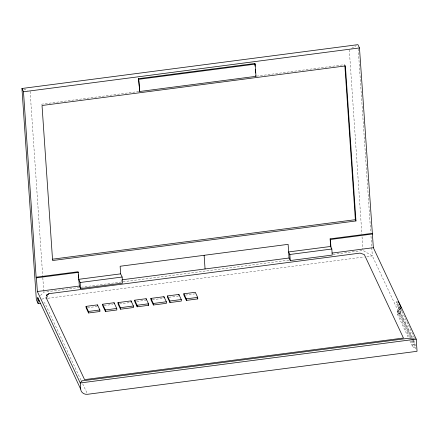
<?xml version="1.0" encoding="UTF-8"?>
<svg xmlns="http://www.w3.org/2000/svg" width="439" height="439" viewBox="0 0 439 439"><rect width="100%" height="100%" fill="white"/><g stroke="black" fill="none" stroke-linecap="round" stroke-linejoin="round"><path stroke-width="0.33" stroke-dasharray="2.19 1.65" d="M40.542 295.458L43.796 292.111L80.469 287.325M351.601 48.405L356.21 45.678M41.431 104.219L139.163 91.471M256.568 76.156L344.796 64.643M81.149 287.238L288.955 260.129M333.102 254.368L362.982 250.471L372.338 255.932L410.953 338.299M41.793 299.052L47.236 298.339M47.917 298.251L364.178 256.996M366.894 256.639L372.338 255.932L370.939 235.419M87.498 307.717L96.904 306.493M104.098 305.571L112.828 304.436M136.82 301.45L146.22 300.221M168.916 297.285L178.316 296.056M185.313 295.129L194.713 293.905M119.419 303.953L131.162 302.422M152.317 299.749L162.754 298.388M396.911 304.792L398.541 304.578L401.52 310.933L399.891 311.147L396.911 304.792L396.702 301.752L397.789 301.609M398.991 313.869L398.788 310.828L397.152 311.042L397.361 314.083L398.991 313.869L398.447 307.514L400.077 307.305M396.702 301.752L399.682 308.107L401.312 307.898M398.864 313.594L400.494 313.38L411.985 337.893M413.099 338.765L414.246 341.213L415.332 341.07M411.08 340.752L412.825 344.467L414.454 344.253L414.246 341.213M409.839 340.697L413.033 347.507L415.64 347.167M23.832 89.161L27.602 90.505M400.368 307.915L414.443 337.937M398.447 307.514L412.808 338.151M413.132 340.34L416.007 346.47M398.656 310.554L411.552 338.063M412.715 340.538L414.454 344.253M412.117 340.774L415.887 348.824M397.152 311.042L409.922 338.277M397.361 314.083L408.676 338.222M121.806 281.514L121.06 279.923L120.923 277.903M80.924 380.07L44.712 302.828A6.645 6.02 -25.1 0 1 43.856 302.883M82.664 383.779L87.301 393.662M412.825 344.467L413.033 347.507M400.127 307.98L400.494 313.38M399.682 308.107L399.891 311.147M358.213 48.762L370.752 232.681M349.301 49.766L361.862 234.086M362.049 236.819L362.888 249.105M30.115 91.405L42.775 277.091M42.819 277.772L43.796 292.111"/><path stroke-width="0.66" d="M46.743 295.584L48.97 293.686L360.062 253.105L364.315 254.56L403.446 338.03L84.573 379.625L45.991 297.329L47.346 296.868L46.452 294.964L48.97 293.686M38.188 303.678L36.355 299.76L21.95 88.491L357.933 44.657L359.475 47.939L373.348 247.689L416.221 339.144L417.05 351.304L87.591 394.282A6.645 6.02 -25.1 0 1 80.65 389.053L37.776 297.598L38.188 303.678L40.8 303.338M21.95 88.491L23.486 91.773L359.475 47.939M138.603 78.658L254.856 63.496L255.152 64.132L255.986 76.331L139.734 91.493L138.603 78.658L139.734 91.493M138.905 79.294L255.152 64.132M52.68 259.164L355.365 219.681L355.963 220.949L52.598 260.525L42.029 105.492L345.394 65.916L355.963 220.949M23.486 91.773L36.13 277.212L78.131 271.736L79.36 286.041L80.551 288.582L122.547 283.106L122.135 277.031L120.643 273.854L120.127 266.253L288.121 244.342L289.049 258.011L290.245 260.552L332.241 255.075L331.829 249.001L330.633 246.46L330.117 238.86L372.113 233.383M36.13 277.212L36.426 277.849L78.427 272.367M330.117 238.86L330.413 239.496L372.415 234.02M78.647 279.33L120.643 273.854M330.633 246.46L288.637 251.937L289.828 254.483L290.245 260.552M289.828 254.483L331.829 249.001M78.943 279.967L80.139 282.513L122.135 277.031M122.415 279.747L289.049 258.011M36.426 277.849L37.359 291.518L79.36 286.041M332.027 253.078L373.348 247.689M86.055 306.373L97.469 304.885L99.856 309.972L99.96 311.492L88.541 312.98L86.154 307.893L86.055 306.373L88.437 311.46L88.541 312.98M102.649 304.227L114.069 302.74L116.752 308.463L116.856 309.983L105.437 311.471L102.753 305.747L102.649 304.227L105.333 309.95L105.437 311.471M134.702 300.194L146.121 298.701L148.503 303.788L148.607 305.308L137.188 306.795L134.806 301.708L134.702 300.194L137.089 305.275L137.188 306.795M167.468 295.941L178.887 294.448L181.269 299.535L181.373 301.055L169.959 302.548L167.572 297.461L167.468 295.941L169.855 301.028L169.959 302.548M183.864 293.784L195.284 292.297L197.665 297.384L197.769 298.904L186.356 300.391L183.968 295.304L183.864 293.784L186.251 298.871L186.356 300.391M118.009 302.603L131.058 300.902L133.445 305.988L133.549 307.509L120.5 309.21L118.113 304.123L118.009 302.603L120.396 307.69L120.5 309.21M150.906 298.399L163.956 296.698L166.343 301.785L166.447 303.305L153.398 305.006L151.011 299.919L150.906 298.399L153.293 303.486L153.398 305.006M88.437 311.46L99.856 309.972M137.089 305.275L148.503 303.788M169.855 301.028L181.269 299.535M186.251 298.871L197.665 297.384M120.396 307.69L133.445 305.988M153.293 303.486L166.343 301.785M105.333 309.95L116.752 308.463M398.332 301.538L401.312 307.898M255.685 75.695L255.986 76.331M197.237 297.774L197.769 298.904M148.075 304.178L148.607 305.308M37.359 291.518L80.238 382.973L80.65 389.053M344.845 65.329L355.365 219.681M330.413 239.496L330.935 247.097M254.856 63.496L255.037 66.207M255.273 69.592L255.503 72.984M204.124 255.295L205.057 268.964M178.887 294.448L178.958 295.463M163.956 296.698L164.027 297.713M146.121 298.701L146.187 299.716M131.058 300.902L131.129 301.917M114.069 302.74L114.135 303.75M97.469 304.885L97.54 305.901M80.139 282.513L80.551 288.582M78.345 274.902L78.559 278.068M39.373 301.121A6.645 6.02 -25.1 0 1 37.776 297.598M81.873 380.893L80.238 382.973L416.221 339.144L406.218 338.579L81.873 380.893"/></g></svg>
